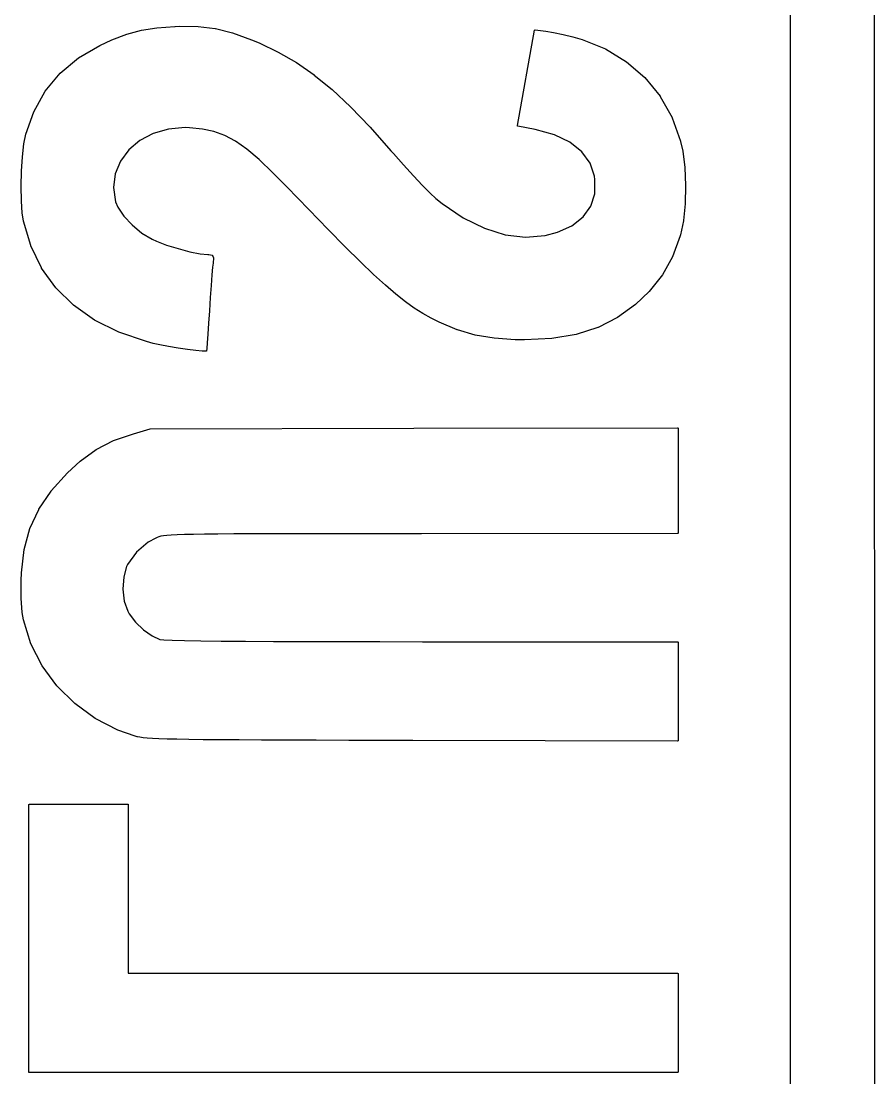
# Model space of a CAD drawing. Extents: x 6.3 to 49.3, y 9.3 to 45.7.
# Drawn here: x 40.87 to 49.32, y 15.8 to 26.25 of the extents above; entities that cross this region are included whole.
import ezdxf

# ---------------------------------------------------------------- set-up
doc = ezdxf.new("R2010")
doc.units = 0
doc.layers.add('BLACK', color=7, linetype='CONTINUOUS')

msp = doc.modelspace()

# ---------------------------------------------------------------- linework, layer by layer
at = {"layer": 'BLACK', "linetype": 'CONTINUOUS'}
for p, q in [((49.3116, 40.5856), (49.3222, 9.333)), ((48.4867, 10.1635), (48.4867, 39.7657)), ((41.9214, 26.1243), (42.0641, 26.163)), ((42.0641, 26.163), (42.0642, 26.163)), ((42.0642, 26.163), (42.0645, 26.1631)), ((42.0645, 26.1631), (42.0647, 26.1631)), ((42.0647, 26.1631), (42.2176, 26.1874)), ((42.2176, 26.1874), (42.2177, 26.1874)), ((42.2177, 26.1874), (42.2178, 26.1874)), ((42.2178, 26.1874), (42.218, 26.1874)), ((42.218, 26.1874), (42.3969, 26.2013)), ((42.3969, 26.2013), (42.397, 26.2013)), ((42.397, 26.2013), (42.397, 26.2013)), ((42.397, 26.2013), (42.3971, 26.2013)), ((42.3971, 26.2013), (42.4424, 26.2032)), ((42.4424, 26.2032), (42.4425, 26.2032)), ((42.4425, 26.2032), (42.4426, 26.2032)), ((42.4426, 26.2032), (42.4427, 26.2032)), ((42.4427, 26.2032), (42.6258, 26.2011)), ((42.6258, 26.2011), (42.6259, 26.2011)), ((42.6259, 26.2011), (42.6261, 26.2011)), ((42.6261, 26.2011), (42.6264, 26.2011)), ((42.6264, 26.2011), (42.7956, 26.1798)), ((42.7956, 26.1798), (42.7957, 26.1798)), ((42.7957, 26.1798), (42.796, 26.1798)), ((42.796, 26.1798), (42.7962, 26.1797)), ((42.7962, 26.1797), (42.967, 26.1366)), ((45.7862, 25.22), (45.9555, 26.1641)), ((45.9555, 26.1642), (45.9556, 26.1646)), ((45.9555, 26.1641), (45.9555, 26.1642)), ((45.9556, 26.1646), (45.9557, 26.1649)), ((45.9557, 26.1649), (45.9558, 26.165)), ((45.9558, 26.1652), (45.956, 26.1655)), ((45.9558, 26.165), (45.9558, 26.1652)), ((45.956, 26.1655), (45.9561, 26.1658)), ((45.9561, 26.1658), (45.9562, 26.1659)), ((45.9562, 26.166), (45.9565, 26.1663)), ((45.9562, 26.1659), (45.9562, 26.166)), ((45.9565, 26.1663), (45.9567, 26.1666)), ((45.9567, 26.1666), (45.9568, 26.1667)), ((45.9568, 26.1667), (45.9569, 26.1668)), ((45.9569, 26.1668), (45.9571, 26.167)), ((45.9571, 26.167), (45.9574, 26.1673)), ((45.9574, 26.1673), (45.9575, 26.1673)), ((45.9575, 26.1673), (45.9576, 26.1674)), ((45.9576, 26.1674), (45.9579, 26.1676)), ((45.9579, 26.1676), (45.9582, 26.1678)), ((45.9582, 26.1678), (45.9584, 26.1678)), ((45.9584, 26.1678), (45.9585, 26.1679)), ((45.9585, 26.1679), (45.9588, 26.168)), ((45.9588, 26.168), (45.9592, 26.1681)), ((45.9592, 26.1681), (45.9593, 26.1681)), ((45.9593, 26.1681), (45.9594, 26.1682)), ((45.9594, 26.1682), (45.9597, 26.1682)), ((45.9597, 26.1682), (45.9601, 26.1683)), ((45.9601, 26.1683), (45.9602, 26.1683)), ((45.9602, 26.1683), (45.9604, 26.1683)), ((45.9604, 26.1683), (45.9607, 26.1682)), ((45.9607, 26.1682), (45.9611, 26.1682)), ((45.9611, 26.1682), (46.0678, 26.1538)), ((46.0678, 26.1538), (46.0679, 26.1538)), ((46.0679, 26.1538), (46.068, 26.1538)), ((46.068, 26.1538), (46.068, 26.1538)), ((46.068, 26.1538), (46.1428, 26.1411)), ((41.6548, 26.0131), (41.772, 26.0669)), ((41.772, 26.0669), (41.7721, 26.0669)), ((41.7721, 26.0669), (41.7722, 26.0669)), ((41.7722, 26.0669), (41.7723, 26.067)), ((41.7723, 26.067), (41.9209, 26.1242)), ((41.9209, 26.1242), (41.9209, 26.1242)), ((41.9209, 26.1242), (41.9211, 26.1242)), ((41.9211, 26.1242), (41.9214, 26.1243)), ((42.967, 26.1366), (42.967, 26.1366)), ((42.967, 26.1366), (42.9672, 26.1365)), ((42.9672, 26.1365), (42.9674, 26.1365)), ((42.9674, 26.1365), (43.1551, 26.0689)), ((43.1551, 26.0689), (43.1552, 26.0688)), ((43.1552, 26.0688), (43.1553, 26.0688)), ((43.1553, 26.0688), (43.1553, 26.0688)), ((43.1553, 26.0688), (43.2288, 26.0382)), ((46.1428, 26.1411), (46.1429, 26.1411)), ((46.1429, 26.1411), (46.143, 26.1411)), ((46.143, 26.1411), (46.143, 26.1411)), ((46.143, 26.1411), (46.2387, 26.1213)), ((46.2387, 26.1213), (46.2388, 26.1213)), ((46.2388, 26.1213), (46.2388, 26.1213)), ((46.2388, 26.1213), (46.2388, 26.1213)), ((46.2388, 26.1213), (46.3338, 26.099)), ((46.3338, 26.099), (46.3339, 26.0989)), ((46.3339, 26.0989), (46.334, 26.0989)), ((46.334, 26.0989), (46.334, 26.0989)), ((46.334, 26.0989), (46.4244, 26.0732)), ((46.4244, 26.0732), (46.4245, 26.0732)), ((46.4245, 26.0732), (46.4247, 26.0731)), ((46.4247, 26.0731), (46.4249, 26.073)), ((46.4249, 26.073), (46.6568, 25.9791)), ((41.4417, 25.8893), (41.6544, 26.0128)), ((41.6544, 26.0129), (41.6546, 26.013)), ((41.6544, 26.0128), (41.6544, 26.0129)), ((41.6546, 26.013), (41.6548, 26.0131)), ((43.2288, 26.0382), (43.2289, 26.0382)), ((43.2289, 26.0382), (43.2289, 26.0381)), ((43.2289, 26.0381), (43.229, 26.0381)), ((43.229, 26.0381), (43.4184, 25.9479)), ((43.4184, 25.9479), (43.4184, 25.9479)), ((43.4184, 25.9479), (43.4186, 25.9478)), ((43.4186, 25.9478), (43.4187, 25.9478)), ((43.4187, 25.9478), (43.599, 25.8433)), ((46.6568, 25.9791), (46.6569, 25.9791)), ((46.6569, 25.9791), (46.6572, 25.9789)), ((46.6572, 25.9789), (46.6576, 25.9788)), ((46.6576, 25.9788), (46.8647, 25.8523)), ((41.2613, 25.7388), (41.441, 25.8889)), ((41.441, 25.8889), (41.4411, 25.8889)), ((41.4411, 25.8889), (41.4414, 25.8891)), ((41.4414, 25.8891), (41.4417, 25.8893)), ((43.599, 25.8433), (43.5991, 25.8433)), ((43.5991, 25.8433), (43.5992, 25.8431)), ((43.5992, 25.8431), (43.5993, 25.8431)), ((43.5993, 25.8431), (43.7753, 25.7204)), ((46.8647, 25.8523), (46.8648, 25.8522)), ((46.8648, 25.8522), (46.8651, 25.852)), ((46.8651, 25.852), (46.8654, 25.8518)), ((46.8654, 25.8518), (47.0455, 25.695)), ((41.1138, 25.5614), (41.2607, 25.7381)), ((41.2607, 25.7382), (41.261, 25.7385)), ((41.2607, 25.7381), (41.2607, 25.7382)), ((41.261, 25.7385), (41.2613, 25.7388)), ((43.7753, 25.7204), (43.7754, 25.7204)), ((43.7754, 25.7204), (43.7755, 25.7203)), ((43.7755, 25.7203), (43.7756, 25.7202)), ((43.7756, 25.7202), (43.9522, 25.5756)), ((47.0455, 25.695), (47.0455, 25.6949)), ((47.0455, 25.6949), (47.0458, 25.6946)), ((47.0458, 25.6946), (47.0461, 25.6944)), ((47.0461, 25.6944), (47.1966, 25.5096)), ((40.9992, 25.3571), (41.1133, 25.5606)), ((41.1133, 25.5607), (41.1136, 25.561)), ((41.1133, 25.5606), (41.1133, 25.5607)), ((41.1136, 25.561), (41.1138, 25.5614)), ((43.9522, 25.5756), (43.9522, 25.5755)), ((43.9522, 25.5755), (43.9523, 25.5755)), ((43.9523, 25.5755), (43.9524, 25.5754)), ((43.9524, 25.5754), (44.1343, 25.4049)), ((47.1966, 25.5096), (47.1966, 25.5096)), ((47.1966, 25.5096), (47.1969, 25.5092)), ((47.1969, 25.5092), (47.1971, 25.5089)), ((47.1971, 25.5089), (47.3156, 25.2986)), ((40.9201, 25.1356), (40.9989, 25.3563)), ((40.9989, 25.3564), (40.999, 25.3567)), ((40.9989, 25.3563), (40.9989, 25.3564)), ((40.999, 25.3567), (40.9992, 25.3571)), ((44.1343, 25.4049), (44.1344, 25.4049)), ((44.1344, 25.4049), (44.1344, 25.4048)), ((44.1344, 25.4048), (44.1345, 25.4047)), ((44.1345, 25.4047), (44.3266, 25.2046)), ((45.7861, 25.2192), (45.7862, 25.2196)), ((45.7861, 25.2191), (45.7861, 25.2192)), ((45.7861, 25.2192), (45.7861, 25.2192)), ((45.7862, 25.2186), (45.7861, 25.2191)), ((45.7862, 25.2196), (45.7862, 25.22)), ((45.7862, 25.2182), (45.7862, 25.2186)), ((45.7862, 25.2181), (45.7862, 25.2182)), ((45.7862, 25.2182), (45.7862, 25.2182)), ((45.7864, 25.2177), (45.7862, 25.2181)), ((45.7865, 25.2173), (45.7864, 25.2177)), ((45.7865, 25.2172), (45.7865, 25.2173)), ((45.7867, 25.2168), (45.7865, 25.2172)), ((45.7865, 25.2172), (45.7865, 25.2172)), ((45.7869, 25.2164), (45.7867, 25.2168)), ((45.787, 25.2164), (45.7869, 25.2164)), ((45.787, 25.2163), (45.787, 25.2164)), ((45.7873, 25.216), (45.787, 25.2163)), ((45.7875, 25.2157), (45.7873, 25.216)), ((45.7876, 25.2156), (45.7875, 25.2157)), ((45.7879, 25.2153), (45.7876, 25.2156)), ((45.7876, 25.2156), (45.7876, 25.2156)), ((45.7883, 25.2151), (45.7879, 25.2153)), ((45.7883, 25.215), (45.7883, 25.2151)), ((45.7884, 25.215), (45.7883, 25.215)), ((45.7888, 25.2148), (45.7884, 25.215)), ((45.7891, 25.2146), (45.7888, 25.2148)), ((45.7892, 25.2146), (45.7891, 25.2146)), ((45.7893, 25.2145), (45.7892, 25.2146)), ((45.7897, 25.2144), (45.7893, 25.2145)), ((45.7901, 25.2143), (45.7897, 25.2144)), ((45.961, 25.1797), (45.7901, 25.2143)), ((45.7901, 25.2143), (45.7901, 25.2143)), ((47.3156, 25.2986), (47.3156, 25.2986)), ((47.3156, 25.2986), (47.3158, 25.2982)), ((47.3158, 25.2982), (47.316, 25.2979)), ((47.316, 25.2979), (47.4001, 25.0644)), ((40.901, 25.0385), (40.9199, 25.1349)), ((40.9199, 25.1349), (40.92, 25.1353)), ((40.9199, 25.1349), (40.9199, 25.1349)), ((40.92, 25.1353), (40.9201, 25.1356)), ((42.1818, 25.1419), (42.05, 25.0719)), ((42.3325, 25.1857), (42.1818, 25.1419)), ((42.4986, 25.1994), (42.3325, 25.1857)), ((42.5417, 25.1977), (42.4986, 25.1994)), ((42.6676, 25.1845), (42.5417, 25.1977)), ((42.7816, 25.16), (42.6676, 25.1845)), ((42.8893, 25.1211), (42.7816, 25.16)), ((42.9962, 25.0643), (42.8893, 25.1211)), ((44.3266, 25.2046), (44.3267, 25.2045)), ((44.3267, 25.2045), (44.3267, 25.2045)), ((44.3267, 25.2045), (44.3268, 25.2044)), ((44.3268, 25.2044), (44.5339, 24.9708)), ((46.1508, 25.1272), (45.961, 25.1797)), ((46.3047, 25.0543), (46.1508, 25.1272)), ((40.8869, 24.9119), (40.901, 25.0381)), ((40.901, 25.0383), (40.901, 25.0385)), ((40.901, 25.0382), (40.901, 25.0383)), ((40.901, 25.0381), (40.901, 25.0382)), ((42.05, 25.0719), (41.941, 24.9796)), ((43.1077, 24.9863), (42.9962, 25.0643)), ((46.4225, 24.9615), (46.3047, 25.0543)), ((47.4001, 25.0644), (47.4001, 25.0643)), ((47.4001, 25.0643), (47.4002, 25.064)), ((47.4002, 25.064), (47.4002, 25.0638)), ((47.4002, 25.0638), (47.4211, 24.9674)), ((40.878, 24.7679), (40.8869, 24.9116)), ((40.8869, 24.9118), (40.8869, 24.9119)), ((40.8869, 24.9117), (40.8869, 24.9118)), ((40.8869, 24.9116), (40.8869, 24.9117)), ((41.941, 24.9796), (41.8585, 24.8688)), ((43.2293, 24.8838), (43.1077, 24.9863)), ((44.5339, 24.9708), (44.534, 24.9707)), ((44.534, 24.9707), (44.5576, 24.9433)), ((44.5576, 24.9433), (44.6572, 24.8306)), ((46.5037, 24.8494), (46.4225, 24.9615)), ((47.4211, 24.9674), (47.4211, 24.9674)), ((47.4211, 24.9674), (47.4211, 24.9672)), ((47.4211, 24.9672), (47.4212, 24.967)), ((47.4212, 24.967), (47.4411, 24.8041)), ((41.8585, 24.8688), (41.8065, 24.7434)), ((43.3663, 24.7536), (43.2293, 24.8838)), ((44.6572, 24.8306), (44.7557, 24.7228)), ((46.5481, 24.7181), (46.5037, 24.8494)), ((47.4411, 24.8041), (47.4411, 24.804)), ((47.4411, 24.804), (47.4411, 24.8039)), ((47.4411, 24.8039), (47.4412, 24.8037)), ((47.4412, 24.8037), (47.4489, 24.6257)), ((40.8746, 24.6186), (40.878, 24.7677)), ((40.878, 24.7678), (40.878, 24.7679)), ((40.878, 24.7677), (40.878, 24.7678)), ((40.878, 24.7677), (40.878, 24.7677)), ((41.8065, 24.7434), (41.7886, 24.6073)), ((43.5025, 24.6147), (43.3663, 24.7536)), ((44.7557, 24.7228), (44.8466, 24.627)), ((46.5529, 24.686), (46.5481, 24.7181)), ((46.5509, 24.5456), (46.5529, 24.686)), ((40.8746, 24.6185), (40.8746, 24.6186)), ((40.8746, 24.6184), (40.8746, 24.6185)), ((40.877, 24.4762), (40.8746, 24.6184)), ((40.8746, 24.6184), (40.8746, 24.6184)), ((41.7886, 24.6073), (41.8087, 24.4641)), ((43.5026, 24.6146), (43.5025, 24.6147)), ((43.7207, 24.3883), (43.5026, 24.6146)), ((44.8466, 24.627), (44.9234, 24.55)), ((47.4489, 24.6254), (47.4445, 24.4461)), ((47.4489, 24.6257), (47.4489, 24.6256)), ((47.4489, 24.6256), (47.4489, 24.6255)), ((47.4489, 24.6255), (47.4489, 24.6254)), ((40.877, 24.4761), (40.877, 24.4762)), ((40.877, 24.476), (40.877, 24.4761)), ((40.877, 24.4759), (40.877, 24.476)), ((40.8855, 24.3529), (40.877, 24.4759)), ((44.9234, 24.55), (44.9795, 24.4986)), ((44.9795, 24.4986), (45.0402, 24.4499)), ((46.5111, 24.4216), (46.5509, 24.5456)), ((41.8087, 24.4641), (41.8305, 24.4115)), ((41.8305, 24.4115), (41.8897, 24.3244)), ((43.913, 24.1909), (43.7207, 24.3883)), ((43.7207, 24.3883), (43.7207, 24.3883)), ((43.7207, 24.3883), (43.7207, 24.3883)), ((45.0402, 24.4499), (45.2498, 24.3069)), ((46.4354, 24.3155), (46.5111, 24.4216)), ((47.4445, 24.4458), (47.4279, 24.2792)), ((47.4445, 24.4461), (47.4445, 24.4461)), ((47.4445, 24.4461), (47.4445, 24.4459)), ((47.4445, 24.4459), (47.4445, 24.4458)), ((40.8856, 24.3528), (40.8855, 24.3529)), ((40.8856, 24.3526), (40.8856, 24.3528)), ((40.8856, 24.3525), (40.8856, 24.3526)), ((40.8971, 24.2759), (40.8856, 24.3525)), ((40.8971, 24.2756), (40.8971, 24.2759)), ((40.8972, 24.2753), (40.8971, 24.2756)), ((40.969, 24.0315), (40.8972, 24.2753)), ((40.8972, 24.2753), (40.8972, 24.2753)), ((41.8897, 24.3244), (41.9723, 24.2362)), ((45.2498, 24.3069), (45.4583, 24.2032)), ((46.3252, 24.2291), (46.4354, 24.3155)), ((47.4279, 24.2787), (47.3992, 24.1388)), ((47.4279, 24.2792), (47.4279, 24.2792)), ((47.4279, 24.2792), (47.4279, 24.2789)), ((47.4279, 24.2789), (47.4279, 24.2787)), ((41.9723, 24.2362), (42.0691, 24.1565)), ((43.913, 24.1908), (43.913, 24.1909)), ((43.913, 24.1909), (43.913, 24.1909)), ((44.0822, 24.0198), (43.913, 24.1908)), ((45.4583, 24.2032), (45.664, 24.1391)), ((46.0602, 24.1324), (46.182, 24.1643)), ((46.182, 24.1643), (46.3252, 24.2291)), ((42.0691, 24.1565), (42.1708, 24.0946)), ((42.1708, 24.0946), (42.2127, 24.0756)), ((42.2127, 24.0756), (42.3135, 24.0377)), ((45.664, 24.1391), (45.8651, 24.1154)), ((45.8651, 24.1154), (46.0602, 24.1324)), ((47.3961, 24.1279), (47.3209, 23.9224)), ((47.3962, 24.1282), (47.3961, 24.1281)), ((47.3961, 24.1281), (47.3961, 24.128)), ((47.3961, 24.128), (47.3961, 24.1279)), ((47.3991, 24.1384), (47.3962, 24.1282)), ((47.3992, 24.1388), (47.3991, 24.1386)), ((47.3991, 24.1386), (47.3991, 24.1384)), ((47.3992, 24.1388), (47.3992, 24.1388)), ((40.9691, 24.0312), (40.969, 24.0315)), ((40.9692, 24.0308), (40.9691, 24.0312)), ((40.9693, 24.0307), (40.9692, 24.0308)), ((41.076, 23.8105), (40.9693, 24.0307)), ((42.3135, 24.0377), (42.4279, 24.0018)), ((42.4279, 24.0018), (42.5426, 23.9717)), ((42.5426, 23.9717), (42.6446, 23.9509)), ((42.6446, 23.9509), (42.7206, 23.9431)), ((44.0823, 24.0198), (44.0822, 24.0198)), ((44.0822, 24.0198), (44.0822, 24.0198)), ((44.231, 23.8728), (44.0823, 24.0198)), ((42.7206, 23.9431), (42.7316, 23.943)), ((42.7316, 23.943), (42.7317, 23.943)), ((42.7317, 23.943), (42.7321, 23.943)), ((42.7321, 23.943), (42.7324, 23.943)), ((42.7324, 23.943), (42.7649, 23.9377)), ((42.7649, 23.9377), (42.765, 23.9376)), ((42.765, 23.9376), (42.765, 23.9376)), ((42.765, 23.9376), (42.765, 23.9376)), ((42.765, 23.9376), (42.7652, 23.9376)), ((42.7652, 23.9376), (42.7659, 23.9374)), ((42.7659, 23.9374), (42.7668, 23.9369)), ((42.7668, 23.9369), (42.7668, 23.9369)), ((42.7668, 23.9369), (42.7668, 23.9369)), ((42.7668, 23.9369), (42.7671, 23.9367)), ((42.7671, 23.9367), (42.7676, 23.9363)), ((42.7676, 23.9363), (42.7682, 23.9356)), ((42.7682, 23.9356), (42.7682, 23.9356)), ((42.7682, 23.9356), (42.7682, 23.9356)), ((42.7682, 23.9356), (42.7684, 23.9352)), ((42.7684, 23.9352), (42.7687, 23.9347)), ((42.7687, 23.9347), (42.7687, 23.9347)), ((42.7687, 23.9347), (42.7687, 23.9347)), ((42.7687, 23.9347), (42.7786, 23.9124)), ((42.7736, 23.858), (42.7692, 23.8187)), ((42.779, 23.9098), (42.7736, 23.8581)), ((42.7736, 23.8581), (42.7736, 23.858)), ((42.7736, 23.858), (42.7736, 23.858)), ((42.7786, 23.9124), (42.7786, 23.9123)), ((42.7786, 23.9123), (42.7787, 23.912)), ((42.7787, 23.912), (42.7788, 23.9118)), ((42.7788, 23.9118), (42.7788, 23.9116)), ((42.7788, 23.9116), (42.7789, 23.9114)), ((42.7789, 23.9114), (42.7789, 23.9111)), ((42.7789, 23.9111), (42.779, 23.9108)), ((42.779, 23.9108), (42.779, 23.9106)), ((42.779, 23.9106), (42.779, 23.9104)), ((42.779, 23.9104), (42.779, 23.9101)), ((42.779, 23.9101), (42.779, 23.9098)), ((44.2311, 23.8728), (44.231, 23.8728)), ((44.231, 23.8728), (44.231, 23.8728)), ((44.3622, 23.7474), (44.2311, 23.8728)), ((44.2311, 23.8728), (44.2311, 23.8728)), ((47.3206, 23.9217), (47.2206, 23.7429)), ((47.3207, 23.922), (47.3206, 23.9217)), ((47.3209, 23.9224), (47.3207, 23.922)), ((47.3209, 23.9224), (47.3209, 23.9224)), ((41.0762, 23.8102), (41.076, 23.8105)), ((41.0764, 23.8098), (41.0762, 23.8102)), ((41.2174, 23.6137), (41.0764, 23.8098)), ((41.0764, 23.8098), (41.0764, 23.8098)), ((42.7625, 23.7418), (42.7546, 23.6387)), ((42.7692, 23.8187), (42.7625, 23.7418)), ((44.3623, 23.7474), (44.3622, 23.7474)), ((44.3622, 23.7474), (44.3622, 23.7474)), ((44.3622, 23.7474), (44.3622, 23.7474)), ((44.4784, 23.6413), (44.3623, 23.7474)), ((47.2201, 23.7422), (47.0891, 23.5791)), ((47.2203, 23.7425), (47.2201, 23.7422)), ((47.2205, 23.7428), (47.2203, 23.7425)), ((47.2206, 23.7429), (47.2205, 23.7428)), ((42.7546, 23.6387), (42.746, 23.5177)), ((42.7546, 23.6387), (42.7546, 23.6387)), ((44.4785, 23.6412), (44.4784, 23.6413)), ((44.4786, 23.6412), (44.4785, 23.6412)), ((44.4785, 23.6412), (44.4785, 23.6412)), ((44.5824, 23.5519), (44.4786, 23.6412)), ((41.2177, 23.6134), (41.2174, 23.6137)), ((41.2179, 23.6131), (41.2177, 23.6134)), ((41.218, 23.613), (41.2179, 23.6131)), ((41.3926, 23.4417), (41.218, 23.613)), ((44.5825, 23.5518), (44.5824, 23.5519)), ((44.5826, 23.5518), (44.5825, 23.5518)), ((44.5825, 23.5518), (44.5825, 23.5518)), ((44.6769, 23.4769), (44.5826, 23.5518)), ((47.0887, 23.5786), (46.9548, 23.4497)), ((47.0889, 23.5788), (47.0887, 23.5786)), ((47.0891, 23.579), (47.0889, 23.5788)), ((47.0891, 23.5791), (47.0891, 23.579)), ((41.3929, 23.4415), (41.3926, 23.4417)), ((41.3932, 23.4413), (41.3929, 23.4415)), ((41.3932, 23.4412), (41.3932, 23.4413)), ((41.6008, 23.2953), (41.3932, 23.4412)), ((42.746, 23.5176), (42.7375, 23.3874)), ((42.746, 23.5177), (42.746, 23.5176)), ((44.677, 23.4768), (44.6769, 23.4769)), ((44.6771, 23.4768), (44.677, 23.4768)), ((44.6771, 23.4767), (44.6771, 23.4768)), ((44.7647, 23.4138), (44.6771, 23.4767)), ((46.9543, 23.4493), (46.7771, 23.3196)), ((46.9545, 23.4495), (46.9543, 23.4493)), ((46.9547, 23.4497), (46.9545, 23.4495)), ((46.9548, 23.4497), (46.9547, 23.4497)), ((42.7375, 23.3873), (42.7297, 23.264)), ((42.7375, 23.3874), (42.7375, 23.3873)), ((44.7648, 23.4137), (44.7647, 23.4138)), ((44.7647, 23.4138), (44.7647, 23.4138)), ((44.7649, 23.4137), (44.7648, 23.4137)), ((44.8483, 23.3603), (44.7649, 23.4137)), ((44.8484, 23.3603), (44.8483, 23.3603)), ((44.8485, 23.3602), (44.8484, 23.3603)), ((44.9305, 23.314), (44.8485, 23.3602)), ((44.8485, 23.3602), (44.8485, 23.3602)), ((41.6011, 23.2951), (41.6008, 23.2953)), ((41.6014, 23.295), (41.6011, 23.2951)), ((41.6014, 23.2949), (41.6014, 23.295)), ((41.8413, 23.175), (41.6014, 23.2949)), ((42.7297, 23.2639), (42.7225, 23.1559)), ((42.7297, 23.264), (42.7297, 23.2639)), ((42.7297, 23.2639), (42.7297, 23.2639)), ((44.9306, 23.314), (44.9305, 23.314)), ((44.9307, 23.3139), (44.9306, 23.314)), ((45.0101, 23.2743), (44.9307, 23.3139)), ((44.9307, 23.3139), (44.9307, 23.3139)), ((45.0102, 23.2743), (45.0101, 23.2743)), ((45.0104, 23.2742), (45.0102, 23.2743)), ((45.1906, 23.1988), (45.0104, 23.2742)), ((45.0104, 23.2742), (45.0104, 23.2742)), ((46.582, 23.2208), (46.3675, 23.1529)), ((46.5823, 23.221), (46.582, 23.2208)), ((46.5827, 23.2211), (46.5823, 23.221)), ((46.7764, 23.3191), (46.5827, 23.2211)), ((46.5827, 23.2211), (46.5827, 23.2211)), ((46.7767, 23.3193), (46.7764, 23.3191)), ((46.777, 23.3195), (46.7767, 23.3193)), ((46.7771, 23.3196), (46.777, 23.3195)), ((41.8416, 23.1749), (41.8413, 23.175)), ((41.8419, 23.1748), (41.8416, 23.1749)), ((42.1135, 23.0815), (41.8419, 23.1748)), ((41.8419, 23.1748), (41.8419, 23.1748)), ((42.7225, 23.1559), (42.7166, 23.0702)), ((42.7225, 23.1559), (42.7225, 23.1559)), ((42.7225, 23.1559), (42.7225, 23.1559)), ((45.1908, 23.1987), (45.1906, 23.1988)), ((45.1911, 23.1986), (45.1908, 23.1987)), ((45.3677, 23.1464), (45.1911, 23.1986)), ((45.1911, 23.1986), (45.1911, 23.1986)), ((45.3679, 23.1463), (45.3677, 23.1464)), ((45.3682, 23.1462), (45.3679, 23.1463)), ((45.5539, 23.1146), (45.3682, 23.1462)), ((45.3682, 23.1462), (45.3682, 23.1462)), ((45.5541, 23.1146), (45.5539, 23.1146)), ((45.5544, 23.1145), (45.5541, 23.1146)), ((45.762, 23.1008), (45.5544, 23.1145)), ((45.5544, 23.1145), (45.5544, 23.1145)), ((46.1266, 23.113), (46.1264, 23.1129)), ((46.1269, 23.113), (46.1266, 23.113)), ((46.3668, 23.1527), (46.1269, 23.113)), ((46.1269, 23.113), (46.1269, 23.113)), ((46.3671, 23.1528), (46.3668, 23.1527)), ((46.3674, 23.1528), (46.3671, 23.1528)), ((46.3675, 23.1529), (46.3674, 23.1528)), ((42.1136, 23.0815), (42.1135, 23.0815)), ((42.1138, 23.0814), (42.1136, 23.0815)), ((42.1795, 23.0641), (42.1138, 23.0814)), ((42.1138, 23.0814), (42.1138, 23.0814)), ((42.1796, 23.0641), (42.1795, 23.0641)), ((42.1797, 23.064), (42.1796, 23.0641)), ((42.1798, 23.064), (42.1797, 23.064)), ((42.2469, 23.0493), (42.1798, 23.064)), ((42.247, 23.0493), (42.2469, 23.0493)), ((42.2469, 23.0493), (42.2469, 23.0493)), ((42.3324, 23.0335), (42.247, 23.0493)), ((42.247, 23.0493), (42.247, 23.0493)), ((42.3325, 23.0334), (42.3324, 23.0335)), ((42.3324, 23.0335), (42.3324, 23.0335)), ((42.3324, 23.0335), (42.3324, 23.0335)), ((42.4267, 23.0179), (42.3325, 23.0334)), ((42.5202, 23.0041), (42.4267, 23.0179)), ((42.4267, 23.0179), (42.4267, 23.0179)), ((42.4267, 23.0179), (42.4267, 23.0179)), ((42.4267, 23.0179), (42.4267, 23.0179)), ((42.7124, 23.0132), (42.7103, 22.9921)), ((42.7166, 23.0702), (42.7124, 23.0134)), ((42.7124, 23.0134), (42.7124, 23.0133)), ((42.7124, 23.0133), (42.7124, 23.0133)), ((42.7124, 23.0133), (42.7124, 23.0132)), ((42.7166, 23.0702), (42.7166, 23.0702)), ((42.7166, 23.0702), (42.7166, 23.0702)), ((45.7621, 23.1008), (45.762, 23.1008)), ((45.7622, 23.1008), (45.7621, 23.1008)), ((45.7623, 23.1008), (45.7622, 23.1008)), ((45.8564, 23.0997), (45.7623, 23.1008)), ((45.8565, 23.0997), (45.8564, 23.0997)), ((45.8566, 23.0997), (45.8565, 23.0997)), ((45.8567, 23.0997), (45.8566, 23.0997)), ((46.1264, 23.1129), (45.8567, 23.0997)), ((42.5203, 23.004), (42.5202, 23.0041)), ((42.5202, 23.0041), (42.5202, 23.0041)), ((42.5202, 23.0041), (42.5202, 23.0041)), ((42.6035, 22.9933), (42.5203, 23.004)), ((42.6036, 22.9932), (42.6035, 22.9933)), ((42.6035, 22.9933), (42.6035, 22.9933)), ((42.6672, 22.9869), (42.6036, 22.9932)), ((42.6036, 22.9932), (42.6036, 22.9932)), ((42.6673, 22.9869), (42.6672, 22.9869)), ((42.6675, 22.9869), (42.6673, 22.9869)), ((42.6676, 22.9869), (42.6675, 22.9869)), ((42.702, 22.9863), (42.6676, 22.9869)), ((42.7024, 22.9863), (42.702, 22.9863)), ((42.7028, 22.9864), (42.7024, 22.9863)), ((42.7029, 22.9864), (42.7028, 22.9864)), ((42.7033, 22.9865), (42.7029, 22.9864)), ((42.7029, 22.9864), (42.7029, 22.9864)), ((42.7038, 22.9866), (42.7033, 22.9865)), ((42.7038, 22.9866), (42.7038, 22.9866)), ((42.7039, 22.9866), (42.7038, 22.9866)), ((42.7071, 22.9879), (42.7039, 22.9866)), ((42.7039, 22.9866), (42.7039, 22.9866)), ((42.7074, 22.988), (42.7071, 22.9879)), ((42.7076, 22.9881), (42.7074, 22.988)), ((42.7078, 22.9882), (42.7076, 22.9881)), ((42.708, 22.9883), (42.7078, 22.9882)), ((42.7082, 22.9885), (42.708, 22.9883)), ((42.7084, 22.9886), (42.7082, 22.9885)), ((42.7086, 22.9888), (42.7084, 22.9886)), ((42.7087, 22.9889), (42.7086, 22.9888)), ((42.7089, 22.9891), (42.7087, 22.9889)), ((42.7091, 22.9893), (42.7089, 22.9891)), ((42.7092, 22.9895), (42.7091, 22.9893)), ((42.7094, 22.9896), (42.7092, 22.9895)), ((42.7095, 22.9899), (42.7094, 22.9896)), ((42.7097, 22.9901), (42.7095, 22.9899)), ((42.7098, 22.9903), (42.7097, 22.9901)), ((42.7099, 22.9905), (42.7098, 22.9903)), ((42.71, 22.9908), (42.7099, 22.9905)), ((42.7101, 22.991), (42.71, 22.9908)), ((42.7102, 22.9914), (42.7101, 22.9912)), ((42.7101, 22.9912), (42.7101, 22.991)), ((42.7103, 22.992), (42.7102, 22.9917)), ((42.7102, 22.9917), (42.7102, 22.9914)), ((42.7103, 22.9921), (42.7103, 22.992)), ((41.9858, 22.1704), (42.1509, 22.2172)), ((42.1509, 22.2172), (42.151, 22.2172)), ((42.151, 22.2172), (42.1511, 22.2172)), ((42.1511, 22.2172), (42.1513, 22.2173)), ((42.1513, 22.2173), (42.1516, 22.2173)), ((42.1516, 22.2173), (42.1519, 22.2174)), ((42.1519, 22.2174), (42.1521, 22.2174)), ((42.1521, 22.2174), (42.1522, 22.2174)), ((42.1522, 22.2174), (44.761, 22.2236)), ((44.761, 22.2236), (47.3698, 22.2298)), ((47.3698, 22.2298), (47.3699, 22.2298)), ((47.3699, 22.2298), (47.3704, 22.2297)), ((47.3704, 22.2297), (47.3708, 22.2297)), ((47.3708, 22.2297), (47.3708, 22.2297)), ((47.3708, 22.2297), (47.3709, 22.2297)), ((47.3709, 22.2297), (47.3714, 22.2295)), ((47.3714, 22.2295), (47.3718, 22.2294)), ((47.3718, 22.2294), (47.3718, 22.2294)), ((47.3718, 22.2294), (47.3718, 22.2294)), ((47.3718, 22.2294), (47.3723, 22.2291)), ((47.3723, 22.2291), (47.3726, 22.2289)), ((47.3726, 22.2289), (47.3726, 22.2289)), ((47.3726, 22.2289), (47.3726, 22.2289)), ((47.3726, 22.2289), (47.373, 22.2286)), ((47.373, 22.2286), (47.3734, 22.2283)), ((47.3734, 22.2283), (47.3734, 22.2283)), ((47.3734, 22.2283), (47.3734, 22.2283)), ((47.3734, 22.2283), (47.3735, 22.2281)), ((47.3735, 22.2281), (47.374, 22.2275)), ((47.374, 22.2275), (47.374, 22.2275)), ((47.374, 22.2275), (47.374, 22.2275)), ((47.374, 22.2275), (47.3742, 22.2272)), ((47.3742, 22.2272), (47.3745, 22.2267)), ((47.3745, 22.2267), (47.3745, 22.2267)), ((47.3745, 22.2267), (47.3745, 22.2267)), ((47.3745, 22.2267), (47.3746, 22.2264)), ((47.3746, 22.2264), (47.3747, 22.2257)), ((47.3747, 22.2257), (47.3747, 22.2257)), ((47.3747, 22.2257), (47.3747, 22.2257)), ((47.3747, 22.2257), (47.3748, 22.2255)), ((47.3748, 22.2255), (47.3748, 22.2248)), ((47.3748, 22.2248), (47.3748, 21.1863)), ((41.6182, 22.0142), (41.7894, 22.1024)), ((41.7894, 22.1024), (41.7895, 22.1024)), ((41.7895, 22.1024), (41.7898, 22.1025)), ((41.7898, 22.1025), (41.79, 22.1026)), ((41.79, 22.1026), (41.9855, 22.1703)), ((41.9855, 22.1703), (41.9856, 22.1704)), ((41.9856, 22.1704), (41.9857, 22.1704)), ((41.9857, 22.1704), (41.9858, 22.1704)), ((41.4581, 21.8979), (41.6176, 22.0138)), ((41.6176, 22.0139), (41.6179, 22.014)), ((41.6176, 22.0138), (41.6176, 22.0139)), ((41.6179, 22.014), (41.6182, 22.0142)), ((41.3336, 21.7831), (41.4577, 21.8975)), ((41.4577, 21.8975), (41.458, 21.8977)), ((41.4577, 21.8975), (41.4577, 21.8975)), ((41.458, 21.8977), (41.4581, 21.8979)), ((41.1723, 21.6033), (41.3333, 21.7827)), ((41.3333, 21.7828), (41.3335, 21.7829)), ((41.3333, 21.7827), (41.3333, 21.7828)), ((41.3335, 21.7829), (41.3336, 21.7831)), ((41.0494, 21.4221), (41.1719, 21.6028)), ((41.1719, 21.6028), (41.172, 21.6029)), ((41.172, 21.6029), (41.1722, 21.6031)), ((41.1722, 21.6031), (41.1723, 21.6033)), ((40.9616, 21.2316), (41.049, 21.4214)), ((41.049, 21.4214), (41.0491, 21.4215)), ((41.0491, 21.4215), (41.0493, 21.4218)), ((41.0493, 21.4218), (41.0494, 21.4221)), ((40.9056, 21.024), (40.9613, 21.2308)), ((40.9613, 21.2308), (40.9614, 21.2308)), ((40.9614, 21.2308), (40.9615, 21.2312)), ((40.9615, 21.2312), (40.9616, 21.2316)), ((42.2074, 21.1378), (42.1303, 21.0954)), ((42.2219, 21.1441), (42.2074, 21.1378)), ((42.2378, 21.1498), (42.2219, 21.1441)), ((42.2572, 21.1548), (42.2378, 21.1498)), ((42.2825, 21.1593), (42.2572, 21.1548)), ((42.3162, 21.1633), (42.2825, 21.1593)), ((42.3605, 21.1667), (42.3162, 21.1633)), ((42.4177, 21.1696), (42.3605, 21.1667)), ((42.4901, 21.1721), (42.4177, 21.1696)), ((42.5801, 21.1742), (42.4901, 21.1721)), ((42.4901, 21.1721), (42.4901, 21.1721)), ((42.6898, 21.1759), (42.5801, 21.1742)), ((42.5801, 21.1742), (42.5801, 21.1742)), ((42.8218, 21.1773), (42.6898, 21.1759)), ((42.6898, 21.1759), (42.6898, 21.1759)), ((42.9781, 21.1784), (42.8218, 21.1773)), ((42.8218, 21.1773), (42.8218, 21.1773)), ((43.1613, 21.1792), (42.9781, 21.1784)), ((42.9781, 21.1784), (42.9781, 21.1784)), ((43.3735, 21.1798), (43.1613, 21.1792)), ((43.6171, 21.1803), (43.3735, 21.1798)), ((43.8945, 21.1805), (43.6171, 21.1803)), ((44.2079, 21.1807), (43.8945, 21.1805)), ((44.5597, 21.1808), (44.2079, 21.1807)), ((44.8351, 21.1809), (44.5597, 21.1808)), ((47.3698, 21.1813), (44.8351, 21.1809)), ((47.3704, 21.1814), (47.3698, 21.1813)), ((47.3708, 21.1814), (47.3704, 21.1814)), ((47.3713, 21.1816), (47.3708, 21.1814)), ((47.3708, 21.1814), (47.3708, 21.1814)), ((47.3708, 21.1814), (47.3708, 21.1814)), ((47.3717, 21.1817), (47.3713, 21.1816)), ((47.3722, 21.1819), (47.3717, 21.1817)), ((47.3717, 21.1817), (47.3717, 21.1817)), ((47.3717, 21.1817), (47.3717, 21.1817)), ((47.3726, 21.1822), (47.3722, 21.1819)), ((47.373, 21.1825), (47.3726, 21.1822)), ((47.3726, 21.1822), (47.3726, 21.1822)), ((47.3726, 21.1822), (47.3726, 21.1822)), ((47.3733, 21.1828), (47.373, 21.1825)), ((47.3734, 21.1828), (47.3733, 21.1828)), ((47.3733, 21.1828), (47.3733, 21.1828)), ((47.3736, 21.1831), (47.3734, 21.1828)), ((47.374, 21.1835), (47.3736, 21.1831)), ((47.3741, 21.1838), (47.374, 21.1835)), ((47.374, 21.1835), (47.374, 21.1835)), ((47.374, 21.1835), (47.374, 21.1835)), ((47.3744, 21.1844), (47.3741, 21.1838)), ((47.3746, 21.1848), (47.3744, 21.1844)), ((47.3744, 21.1844), (47.3744, 21.1844)), ((47.3744, 21.1844), (47.3744, 21.1844)), ((47.3747, 21.1853), (47.3746, 21.1848)), ((47.3748, 21.1857), (47.3747, 21.1853)), ((47.3747, 21.1853), (47.3747, 21.1853)), ((47.3747, 21.1853), (47.3747, 21.1853)), ((47.3748, 21.1863), (47.3748, 21.1857)), ((40.8781, 20.7918), (40.9055, 21.0233)), ((40.9055, 21.0234), (40.9056, 21.0237)), ((40.9055, 21.0233), (40.9055, 21.0234)), ((40.9056, 21.0237), (40.9056, 21.024)), ((42.1303, 21.0954), (42.0147, 20.9977)), ((42.0147, 20.9977), (41.9278, 20.8769)), ((41.9185, 20.8574), (41.8893, 20.7525)), ((41.9278, 20.8769), (41.9185, 20.8574)), ((40.8745, 20.5427), (40.8751, 20.7207)), ((40.8751, 20.7209), (40.8781, 20.7915)), ((40.8751, 20.7208), (40.8751, 20.7209)), ((40.8751, 20.7207), (40.8751, 20.7208)), ((40.8751, 20.7208), (40.8751, 20.7208)), ((40.8781, 20.7917), (40.8781, 20.7918)), ((40.8781, 20.7915), (40.8781, 20.7917)), ((40.8781, 20.7915), (40.8781, 20.7915)), ((41.8893, 20.7525), (41.8813, 20.6321)), ((41.8813, 20.6321), (41.8946, 20.5133)), ((40.8745, 20.5425), (40.8745, 20.5427)), ((40.8745, 20.5424), (40.8745, 20.5425)), ((40.8745, 20.5423), (40.8745, 20.5424)), ((40.8842, 20.4016), (40.8745, 20.5423)), ((41.8946, 20.5133), (41.929, 20.4131)), ((40.8842, 20.4014), (40.8842, 20.4016)), ((40.8842, 20.4012), (40.8842, 20.4014)), ((40.8842, 20.4011), (40.8842, 20.4012)), ((40.8965, 20.3283), (40.8842, 20.4011)), ((41.929, 20.4131), (41.9439, 20.3877)), ((40.8965, 20.3279), (40.8965, 20.3283)), ((40.8966, 20.3276), (40.8965, 20.3279)), ((40.9717, 20.0919), (40.8966, 20.3276)), ((40.8966, 20.3276), (40.8966, 20.3276)), ((41.9439, 20.3877), (42.0071, 20.3066)), ((42.0071, 20.3066), (42.0869, 20.2299)), ((42.0869, 20.2299), (42.1709, 20.1684)), ((40.9718, 20.0916), (40.9717, 20.0919)), ((40.972, 20.0912), (40.9718, 20.0916)), ((41.0837, 19.8725), (40.972, 20.0912)), ((40.972, 20.0912), (40.972, 20.0912)), ((42.1709, 20.1684), (42.2465, 20.1331)), ((42.2465, 20.1331), (42.2478, 20.1328)), ((42.2478, 20.1328), (42.2871, 20.1294)), ((42.2871, 20.1294), (42.3682, 20.1262)), ((42.3682, 20.1262), (42.4903, 20.1233)), ((42.4903, 20.1233), (42.4903, 20.1233)), ((42.4903, 20.1233), (42.6523, 20.1207)), ((42.6523, 20.1207), (42.6523, 20.1207)), ((42.6523, 20.1207), (42.8537, 20.1184)), ((42.8537, 20.1184), (42.8537, 20.1184)), ((42.8537, 20.1184), (43.0936, 20.1165)), ((43.0936, 20.1165), (43.0936, 20.1165)), ((43.0936, 20.1165), (43.3714, 20.1149)), ((43.3714, 20.1149), (43.3714, 20.1149)), ((43.3714, 20.1149), (43.6862, 20.1136)), ((43.6862, 20.1136), (43.6862, 20.1136)), ((43.6862, 20.1136), (44.0373, 20.1127)), ((44.0373, 20.1127), (44.0374, 20.1127)), ((44.0374, 20.1127), (44.4241, 20.1122)), ((44.4241, 20.1122), (44.4242, 20.1122)), ((44.4242, 20.1122), (44.8457, 20.112)), ((44.8457, 20.112), (44.8458, 20.112)), ((44.8458, 20.112), (47.3698, 20.1118)), ((47.3698, 20.1118), (47.3699, 20.1118)), ((47.3699, 20.1118), (47.3704, 20.1118)), ((47.3704, 20.1118), (47.3708, 20.1117)), ((47.3708, 20.1117), (47.3709, 20.1117)), ((47.3709, 20.1117), (47.3709, 20.1117)), ((47.3709, 20.1117), (47.3714, 20.1116)), ((47.3714, 20.1116), (47.3718, 20.1114)), ((47.3718, 20.1114), (47.3718, 20.1114)), ((47.3718, 20.1114), (47.3718, 20.1114)), ((47.3718, 20.1114), (47.3723, 20.1112)), ((47.3723, 20.1112), (47.3726, 20.111)), ((47.3726, 20.111), (47.3726, 20.111)), ((47.3726, 20.111), (47.3727, 20.111)), ((47.3727, 20.111), (47.373, 20.1107)), ((47.373, 20.1107), (47.3734, 20.1104)), ((47.3734, 20.1104), (47.3734, 20.1103)), ((47.3734, 20.1103), (47.3734, 20.1103)), ((47.3734, 20.1103), (47.3737, 20.11)), ((47.3737, 20.11), (47.374, 20.1096)), ((47.374, 20.1096), (47.374, 20.1096)), ((47.374, 20.1096), (47.374, 20.1096)), ((47.374, 20.1096), (47.3742, 20.1092)), ((47.3742, 20.1092), (47.3745, 20.1087)), ((47.3745, 20.1087), (47.3745, 20.1087)), ((47.3745, 20.1087), (47.3745, 20.1087)), ((47.3745, 20.1087), (47.3746, 20.1083)), ((47.3746, 20.1083), (47.3747, 20.1078)), ((47.3747, 20.1078), (47.3747, 20.1078)), ((47.3747, 20.1078), (47.3747, 20.1078)), ((47.3747, 20.1078), (47.3748, 20.1074)), ((47.3748, 20.1074), (47.3748, 20.1068)), ((47.3748, 20.1068), (47.3748, 19.132)), ((41.0839, 19.8722), (41.0837, 19.8725)), ((41.0841, 19.8718), (41.0839, 19.8722)), ((41.2291, 19.6737), (41.0841, 19.8718)), ((41.0841, 19.8718), (41.0841, 19.8718)), ((41.2293, 19.6734), (41.2291, 19.6737)), ((41.2296, 19.6731), (41.2293, 19.6734)), ((41.4043, 19.4991), (41.2296, 19.6731)), ((41.2296, 19.6731), (41.2296, 19.6731)), ((41.4046, 19.4989), (41.4043, 19.4991)), ((41.4048, 19.4987), (41.4046, 19.4989)), ((41.4049, 19.4986), (41.4048, 19.4987)), ((41.6058, 19.3525), (41.4049, 19.4986)), ((41.6061, 19.3523), (41.6058, 19.3525)), ((41.6064, 19.3521), (41.6061, 19.3523)), ((41.6065, 19.3521), (41.6064, 19.3521)), ((41.8302, 19.2374), (41.6065, 19.3521)), ((41.8305, 19.2373), (41.8302, 19.2374)), ((41.8308, 19.2372), (41.8305, 19.2373)), ((42.0024, 19.1766), (41.8308, 19.2372)), ((41.8308, 19.2372), (41.8308, 19.2372)), ((42.0026, 19.1766), (42.0024, 19.1766)), ((42.0028, 19.1765), (42.0026, 19.1766)), ((42.024, 19.171), (42.0028, 19.1765)), ((42.0028, 19.1765), (42.0028, 19.1765)), ((42.0241, 19.171), (42.024, 19.171)), ((42.0242, 19.1709), (42.0241, 19.171)), ((42.0243, 19.1709), (42.0242, 19.1709)), ((42.0495, 19.166), (42.0243, 19.1709)), ((42.0496, 19.166), (42.0495, 19.166)), ((42.0497, 19.1659), (42.0496, 19.166)), ((42.0498, 19.1659), (42.0497, 19.1659)), ((42.0814, 19.1615), (42.0498, 19.1659)), ((42.0815, 19.1615), (42.0814, 19.1615)), ((42.0816, 19.1615), (42.0815, 19.1615)), ((42.1219, 19.1575), (42.0816, 19.1615)), ((42.0816, 19.1615), (42.0816, 19.1615)), ((42.122, 19.1575), (42.1219, 19.1575)), ((42.1221, 19.1575), (42.122, 19.1575)), ((42.122, 19.1575), (42.122, 19.1575)), ((42.1733, 19.154), (42.1221, 19.1575)), ((42.1734, 19.154), (42.1733, 19.154)), ((42.238, 19.1509), (42.1734, 19.154)), ((42.1734, 19.154), (42.1734, 19.154)), ((42.1734, 19.154), (42.1734, 19.154)), ((42.3181, 19.1482), (42.238, 19.1509)), ((42.238, 19.1509), (42.238, 19.1509)), ((42.238, 19.1509), (42.238, 19.1509)), ((42.416, 19.1459), (42.3181, 19.1482)), ((42.3181, 19.1482), (42.3181, 19.1482)), ((42.3181, 19.1482), (42.3181, 19.1482)), ((42.4161, 19.1459), (42.416, 19.1459)), ((42.534, 19.1438), (42.4161, 19.1459)), ((42.5341, 19.1438), (42.534, 19.1438)), ((42.6746, 19.142), (42.5341, 19.1438)), ((42.5341, 19.1438), (42.5341, 19.1438)), ((42.8397, 19.1404), (42.6746, 19.142)), ((42.6746, 19.142), (42.6746, 19.142)), ((42.8398, 19.1404), (42.8397, 19.1404)), ((43.0319, 19.1391), (42.8398, 19.1404)), ((43.2533, 19.1378), (43.0319, 19.1391)), ((43.0319, 19.1391), (43.0319, 19.1391)), ((43.2534, 19.1378), (43.2533, 19.1378)), ((43.5064, 19.1368), (43.2534, 19.1378)), ((43.5065, 19.1368), (43.5064, 19.1368)), ((43.7933, 19.1358), (43.5065, 19.1368)), ((43.7934, 19.1358), (43.7933, 19.1358)), ((44.1164, 19.1348), (43.7934, 19.1358)), ((44.1165, 19.1348), (44.1164, 19.1348)), ((44.478, 19.1339), (44.1165, 19.1348)), ((44.4781, 19.1339), (44.478, 19.1339)), ((44.7504, 19.1332), (44.4781, 19.1339)), ((47.3698, 19.1271), (44.7504, 19.1332)), ((44.7504, 19.1332), (44.7504, 19.1332)), ((47.3703, 19.1271), (47.3698, 19.1271)), ((47.3698, 19.1271), (47.3698, 19.1271)), ((47.3708, 19.1271), (47.3703, 19.1271)), ((47.3712, 19.1273), (47.3708, 19.1271)), ((47.3708, 19.1271), (47.3708, 19.1271)), ((47.3708, 19.1271), (47.3708, 19.1271)), ((47.3717, 19.1274), (47.3712, 19.1273)), ((47.3721, 19.1276), (47.3717, 19.1274)), ((47.3717, 19.1274), (47.3717, 19.1274)), ((47.3717, 19.1274), (47.3717, 19.1274)), ((47.3726, 19.1279), (47.3721, 19.1276)), ((47.3729, 19.1281), (47.3726, 19.1279)), ((47.3726, 19.1279), (47.3726, 19.1279)), ((47.3726, 19.1279), (47.3726, 19.1279)), ((47.3733, 19.1285), (47.3729, 19.1281)), ((47.3736, 19.1288), (47.3733, 19.1285)), ((47.3733, 19.1285), (47.3733, 19.1285)), ((47.3733, 19.1285), (47.3733, 19.1285)), ((47.374, 19.1292), (47.3736, 19.1288)), ((47.3741, 19.1295), (47.374, 19.1292)), ((47.374, 19.1292), (47.374, 19.1292)), ((47.374, 19.1292), (47.374, 19.1292)), ((47.3744, 19.1301), (47.3741, 19.1295)), ((47.3745, 19.1304), (47.3744, 19.1301)), ((47.3744, 19.1301), (47.3744, 19.1301)), ((47.3744, 19.1301), (47.3744, 19.1301)), ((47.3747, 19.131), (47.3745, 19.1304)), ((47.3748, 19.1314), (47.3747, 19.131)), ((47.3747, 19.131), (47.3747, 19.131)), ((47.3747, 19.131), (47.3747, 19.131)), ((47.3748, 19.132), (47.3748, 19.1314)), ((40.9513, 18.4982), (40.9514, 18.4987)), ((40.9513, 15.8523), (40.9513, 18.4982)), ((40.9514, 18.4992), (40.9516, 18.4997)), ((40.9514, 18.4987), (40.9514, 18.4992)), ((40.9514, 18.4992), (40.9514, 18.4992)), ((40.9514, 18.4992), (40.9514, 18.4992)), ((40.9516, 18.4997), (40.9517, 18.5001)), ((40.9517, 18.5001), (40.952, 18.5006)), ((40.9517, 18.5001), (40.9517, 18.5001)), ((40.9517, 18.5001), (40.9517, 18.5001)), ((40.952, 18.5006), (40.9522, 18.501)), ((40.9522, 18.501), (40.9525, 18.5014)), ((40.9522, 18.501), (40.9522, 18.501)), ((40.9522, 18.501), (40.9522, 18.501)), ((40.9525, 18.5014), (40.9528, 18.5017)), ((40.9528, 18.5017), (40.9532, 18.502)), ((40.9528, 18.5017), (40.9528, 18.5017)), ((40.9528, 18.5017), (40.9528, 18.5017)), ((40.9532, 18.502), (40.9536, 18.5023)), ((40.9536, 18.5024), (40.954, 18.5026)), ((40.9536, 18.5023), (40.9536, 18.5024)), ((40.9536, 18.5023), (40.9536, 18.5023)), ((40.954, 18.5026), (40.9544, 18.5028)), ((40.9544, 18.5028), (40.9544, 18.5028)), ((40.9544, 18.5028), (40.9545, 18.5028)), ((40.9545, 18.5028), (40.9549, 18.5029)), ((40.9549, 18.5029), (40.9554, 18.5031)), ((40.9554, 18.5031), (40.9554, 18.5031)), ((40.9554, 18.5031), (40.9554, 18.5031)), ((40.9554, 18.5031), (40.9558, 18.5031)), ((40.9558, 18.5031), (40.9563, 18.5032)), ((40.9563, 18.5032), (41.9301, 18.5032)), ((41.9301, 18.5032), (41.9306, 18.5031)), ((41.9306, 18.5031), (41.931, 18.5031)), ((41.931, 18.5031), (41.931, 18.5031)), ((41.931, 18.5031), (41.931, 18.5031)), ((41.931, 18.5031), (41.9316, 18.5029)), ((41.9316, 18.5029), (41.9319, 18.5028)), ((41.9319, 18.5028), (41.932, 18.5028)), ((41.932, 18.5028), (41.932, 18.5028)), ((41.932, 18.5028), (41.9325, 18.5025)), ((41.9325, 18.5025), (41.9328, 18.5023)), ((41.9328, 18.5023), (41.9328, 18.5023)), ((41.9328, 18.5023), (41.9328, 18.5023)), ((41.9328, 18.5023), (41.9332, 18.502)), ((41.9332, 18.502), (41.9335, 18.5017)), ((41.9335, 18.5017), (41.9336, 18.5017)), ((41.9336, 18.5017), (41.9336, 18.5017)), ((41.9336, 18.5017), (41.9338, 18.5013)), ((41.9338, 18.5013), (41.9342, 18.5009)), ((41.9342, 18.5009), (41.9342, 18.5009)), ((41.9342, 18.5009), (41.9342, 18.5009)), ((41.9342, 18.5009), (41.9344, 18.5005)), ((41.9344, 18.5005), (41.9346, 18.5001)), ((41.9346, 18.5001), (41.9346, 18.5001)), ((41.9346, 18.5001), (41.9346, 18.5)), ((41.9346, 18.5), (41.9348, 18.4996)), ((41.9348, 18.4996), (41.9349, 18.4991)), ((41.9349, 18.4991), (41.9349, 18.4991)), ((41.9349, 18.4991), (41.9349, 18.4991)), ((41.9349, 18.4991), (41.935, 18.4987)), ((41.935, 18.4987), (41.935, 18.4982)), ((41.935, 18.4982), (41.935, 16.831)), ((41.935, 16.831), (47.3699, 16.831)), ((47.3699, 16.831), (47.3704, 16.8309)), ((47.3704, 16.8309), (47.3708, 16.8309)), ((47.3708, 16.8309), (47.3709, 16.8309)), ((47.3709, 16.8309), (47.3709, 16.8309)), ((47.3709, 16.8309), (47.3714, 16.8307)), ((47.3714, 16.8307), (47.3718, 16.8306)), ((47.3718, 16.8306), (47.3718, 16.8306)), ((47.3718, 16.8306), (47.3718, 16.8306)), ((47.3718, 16.8306), (47.3723, 16.8303)), ((47.3723, 16.8303), (47.3726, 16.8301)), ((47.3726, 16.8301), (47.3726, 16.8301)), ((47.3726, 16.8301), (47.3727, 16.8301)), ((47.3727, 16.8301), (47.373, 16.8298)), ((47.373, 16.8298), (47.3734, 16.8295)), ((47.3734, 16.8295), (47.3734, 16.8295)), ((47.3734, 16.8295), (47.3734, 16.8295)), ((47.3734, 16.8295), (47.3737, 16.8292)), ((47.3737, 16.8292), (47.374, 16.8288)), ((47.374, 16.8288), (47.374, 16.8288)), ((47.374, 16.8288), (47.374, 16.8287)), ((47.374, 16.8287), (47.3742, 16.8283)), ((47.3742, 16.8283), (47.3745, 16.8279)), ((47.3745, 16.8279), (47.3745, 16.8279)), ((47.3745, 16.8279), (47.3745, 16.8279)), ((47.3745, 16.8279), (47.3746, 16.8275)), ((47.3746, 16.8275), (47.3747, 16.827)), ((47.3747, 16.827), (47.3747, 16.827)), ((47.3747, 16.827), (47.3747, 16.8269)), ((47.3747, 16.8269), (47.3748, 16.8265)), ((47.3748, 16.8265), (47.3748, 16.826)), ((47.3748, 16.826), (47.3748, 15.8523)), ((40.9514, 15.8518), (40.9513, 15.8523)), ((40.9514, 15.8514), (40.9514, 15.8518)), ((40.9516, 15.8509), (40.9514, 15.8514)), ((40.9514, 15.8514), (40.9514, 15.8514)), ((40.9514, 15.8514), (40.9514, 15.8514)), ((40.9517, 15.8505), (40.9516, 15.8509)), ((40.9517, 15.8504), (40.9517, 15.8505)), ((40.9519, 15.85), (40.9517, 15.8504)), ((40.9517, 15.8504), (40.9517, 15.8504)), ((40.9521, 15.8496), (40.9519, 15.85)), ((40.9522, 15.8496), (40.9521, 15.8496)), ((40.9525, 15.8492), (40.9522, 15.8496)), ((40.9522, 15.8496), (40.9522, 15.8496)), ((40.9528, 15.8488), (40.9525, 15.8492)), ((40.9531, 15.8485), (40.9528, 15.8488)), ((40.9528, 15.8488), (40.9528, 15.8488)), ((40.9528, 15.8488), (40.9528, 15.8488)), ((40.9535, 15.8482), (40.9531, 15.8485)), ((40.9539, 15.848), (40.9535, 15.8482)), ((40.9535, 15.8482), (40.9535, 15.8482)), ((40.9535, 15.8482), (40.9535, 15.8482)), ((40.9544, 15.8477), (40.9539, 15.848)), ((40.9548, 15.8476), (40.9544, 15.8477)), ((40.9544, 15.8477), (40.9544, 15.8477)), ((40.9544, 15.8477), (40.9544, 15.8477)), ((40.9553, 15.8474), (40.9548, 15.8476)), ((40.9558, 15.8474), (40.9553, 15.8474)), ((40.9553, 15.8474), (40.9553, 15.8474)), ((40.9553, 15.8474), (40.9553, 15.8474)), ((40.9563, 15.8473), (40.9558, 15.8474)), ((47.3698, 15.8473), (40.9563, 15.8473)), ((47.3703, 15.8474), (47.3698, 15.8473)), ((47.3708, 15.8474), (47.3703, 15.8474)), ((47.3713, 15.8476), (47.3708, 15.8474)), ((47.3708, 15.8474), (47.3708, 15.8474)), ((47.3708, 15.8474), (47.3708, 15.8474)), ((47.3717, 15.8477), (47.3713, 15.8476)), ((47.3722, 15.8479), (47.3717, 15.8477)), ((47.3717, 15.8477), (47.3717, 15.8477)), ((47.3717, 15.8477), (47.3717, 15.8477)), ((47.3726, 15.8481), (47.3722, 15.8479)), ((47.373, 15.8485), (47.3726, 15.8482)), ((47.3726, 15.8482), (47.3726, 15.8482)), ((47.3726, 15.8482), (47.3726, 15.8481)), ((47.3733, 15.8488), (47.373, 15.8485)), ((47.3734, 15.8488), (47.3733, 15.8488)), ((47.3733, 15.8488), (47.3733, 15.8488)), ((47.3736, 15.8491), (47.3734, 15.8488)), ((47.374, 15.8495), (47.3736, 15.8491)), ((47.3742, 15.8499), (47.374, 15.8495)), ((47.374, 15.8495), (47.374, 15.8495)), ((47.374, 15.8495), (47.374, 15.8495)), ((47.3744, 15.8504), (47.3742, 15.8499)), ((47.3746, 15.8508), (47.3744, 15.8504)), ((47.3744, 15.8504), (47.3744, 15.8504)), ((47.3744, 15.8504), (47.3744, 15.8504)), ((47.3747, 15.8513), (47.3746, 15.8508)), ((47.3748, 15.8518), (47.3747, 15.8513)), ((47.3747, 15.8513), (47.3747, 15.8513)), ((47.3747, 15.8513), (47.3747, 15.8513)), ((47.3748, 15.8523), (47.3748, 15.8518))]:
    msp.add_line(p, q, dxfattribs=at)

doc.saveas('drawing.dxf')
